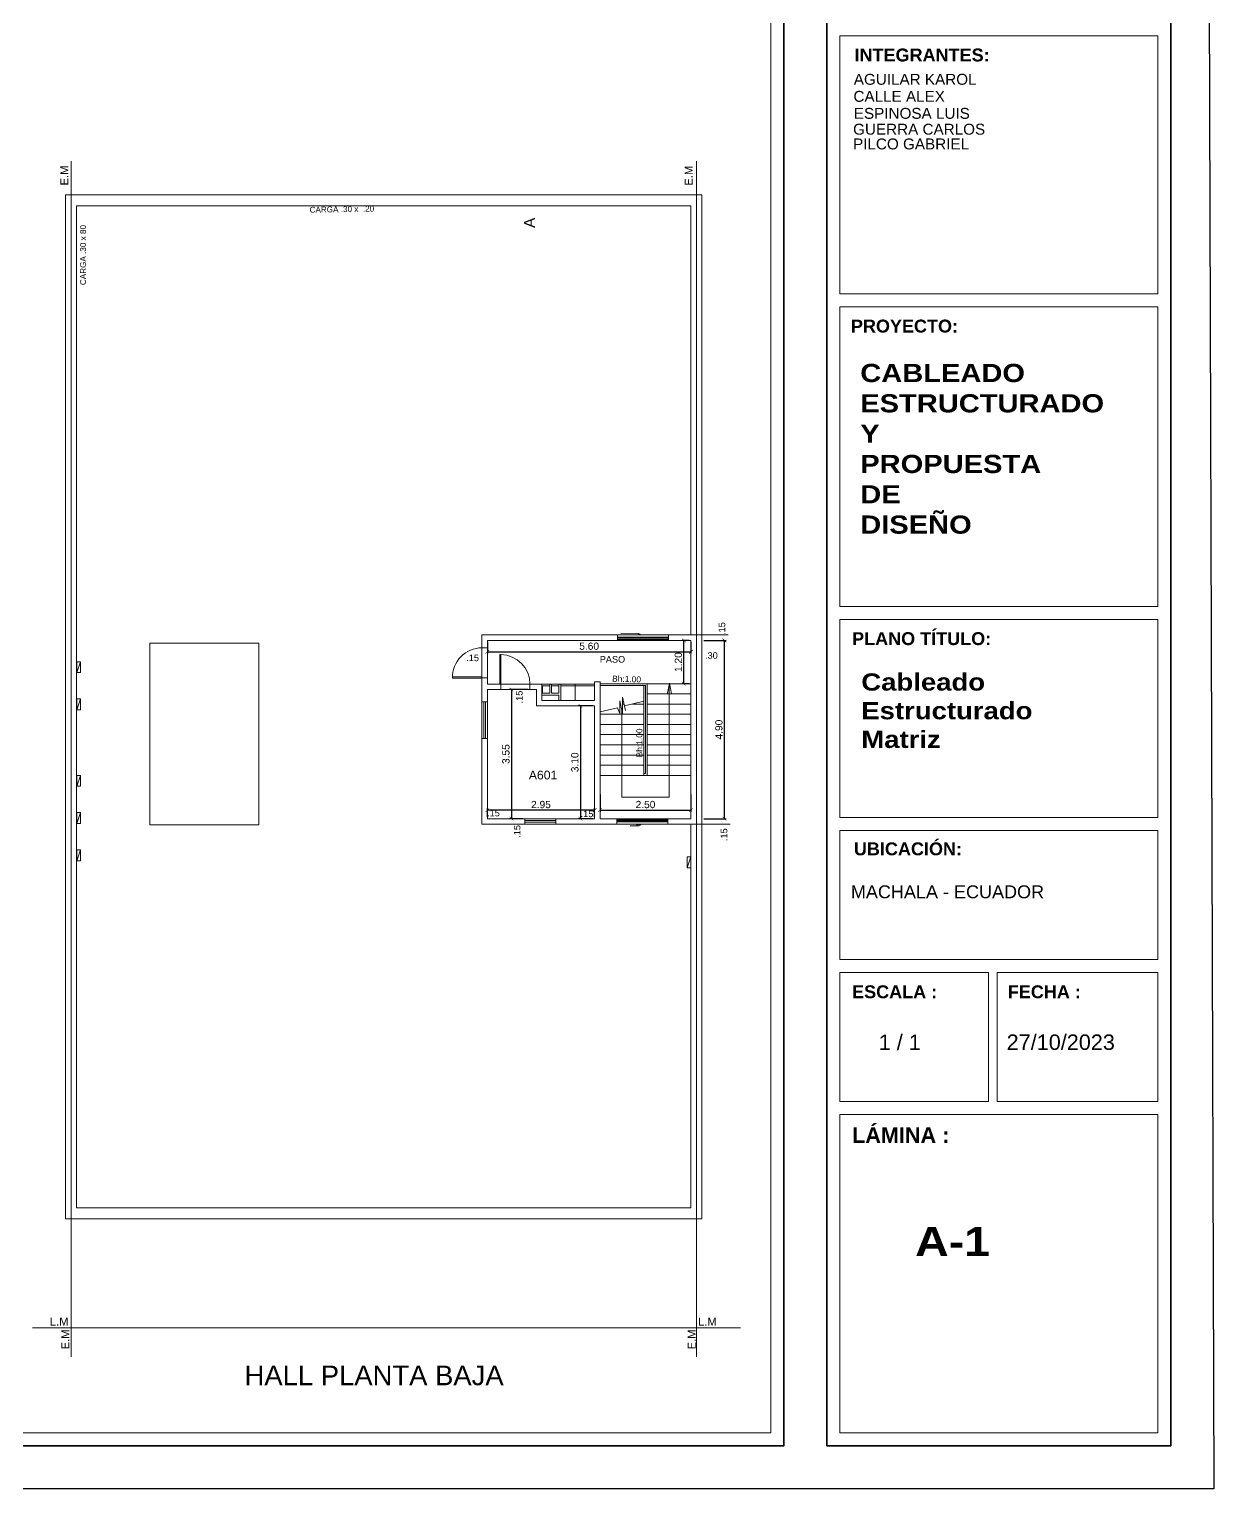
# Model space of a CAD drawing. Header units: millimetres. Extents: x 0 to 126, y 0 to 76.
# Drawn here: x 93.62 to 126.2, y 0 to 40.12 of the extents above; entities that cross this region are included whole.
import ezdxf
from ezdxf.enums import TextEntityAlignment as Align

# ---------------------------------------------------------------- set-up
doc = ezdxf.new("R2010")
doc.units = ezdxf.units.MM
for name, color, linetype, lineweight in [('1_MARCO', 7, 'Continuous', 35), ('1_ROTULO', 102, 'Continuous', 15), ('ARQUITECTÓNICO', 152, 'Continuous', 0)]:
    doc.layers.add(name, color=color, linetype=linetype, lineweight=lineweight)
for name, color, linetype in [('_AR_Membrete', 7, 'Continuous'), ('colum', 1, 'Continuous'), ('Texto membrete', 7, 'Continuous')]:
    doc.layers.add(name, color=color, linetype=linetype)
doc.styles.add('ar', font='arial.ttf')
doc.styles.add('PANROMAN', font='arial.ttf', dxfattribs={"height": 0.4})
doc.styles.get("Standard").update_dxf_attribs({"font": 'arial.ttf'})
doc.styles.add('SUBTITULOS', font='arialbd.ttf', dxfattribs={"height": 0.1})
doc.styles.add('TITULO', font='arial.ttf', dxfattribs={"height": 0.1})
doc.styles.add('TÍTULO NEGRITA', font='ariblk.ttf', dxfattribs={"height": 0.1})
doc.dimstyles.new('COTAS75', dxfattribs={"dimscale": 0, "dimtxt": 0.2, "dimasz": 0.1, "dimexe": 0.05, "dimexo": 0.05, "dimgap": 0.05, "dimtad": 1, "dimzin": 5, "dimdsep": 46, "dimtxsty": 'Standard', "dimblk1": 'ARCHTICK', "dimblk2": 'ARCHTICK', "dimsah": 1, "dimcen": 2.5, "dimclrd": 254, "dimclre": 1, "dimclrt": 256, "dimadec": 0, "dimazin": 0, "dimtfac": 1, "dimtix": 1, "dimtmove": 2, "dimatfit": 3, "dimldrblk": 'ARCHTICK', "dimfxl": 1, "dimtolj": 1, "dimtzin": 0, "dimarcsym": 0})

# ---------------------------------------------------------------- blocks, each defined once
blk = doc.blocks.new('_ArchTick')
at = {"layer": 'colum', "color": 0, "linetype": 'ByBlock', "const_width": 0.15}
blk.add_lwpolyline([(-0.5, -0.5), (0.5, 0.5)], dxfattribs=at)
blk = doc.blocks.new('*D54')
at = {"layer": 'ARQUITECTÓNICO', "color": 1, "lineweight": -2, "ltscale": 0.3, "transparency": 16777216}
for p, q in [((111.771, 23.321), (111.578, 23.321)), ((111.771, 22.131), (111.578, 22.131))]:
    blk.add_line(p, q, dxfattribs=at)
at = {"layer": 'ARQUITECTÓNICO', "color": 254, "lineweight": -2, "ltscale": 0.3, "transparency": 16777216}
blk.add_line((111.628, 22.131), (111.628, 23.321), dxfattribs=at)
at = {"layer": 'Defpoints', "color": 0, "ltscale": 0.3, "transparency": 16777216}
for p in [(111.628, 23.321), (111.821, 23.321), (111.821, 22.131)]:
    blk.add_point(p, dxfattribs=at)
at = {"layer": 'ARQUITECTÓNICO', "color": 254, "lineweight": -2, "ltscale": 0.3, "transparency": 16777216, "xscale": 0.1, "yscale": 0.1, "zscale": 0.1}
for p, rotation in [((111.628, 23.321), 90), ((111.628, 22.131), 270)]:
    blk.add_blockref('_ArchTick', p, dxfattribs=dict(at, rotation=rotation))
at = {"layer": 'ARQUITECTÓNICO', "ltscale": 0.3, "transparency": 16777216, "insert": (111.475, 22.726), "char_height": 0.2, "attachment_point": 5, "rotation": 90}
blk.add_mtext('\\A1;1.20', dxfattribs=at)
blk = doc.blocks.new('*D47')
at = {"layer": 'ARQUITECTÓNICO', "color": 1, "lineweight": -2, "ltscale": 0.3, "transparency": 16777216}
for p, q in [((109.321, 19.089), (109.321, 18.607)), ((111.821, 19.089), (111.821, 18.607))]:
    blk.add_line(p, q, dxfattribs=at)
at = {"layer": 'ARQUITECTÓNICO', "color": 254, "lineweight": -2, "ltscale": 0.3, "transparency": 16777216}
blk.add_line((109.321, 18.657), (111.821, 18.657), dxfattribs=at)
at = {"layer": 'Defpoints', "color": 0, "ltscale": 0.3, "transparency": 16777216}
for p in [(109.321, 19.139), (111.821, 19.139), (111.821, 18.657)]:
    blk.add_point(p, dxfattribs=at)
at = {"layer": 'ARQUITECTÓNICO', "color": 254, "lineweight": -2, "ltscale": 0.3, "transparency": 16777216, "xscale": 0.1, "yscale": 0.1, "zscale": 0.1, "rotation": 180}
blk.add_blockref('_ArchTick', (109.321, 18.657), dxfattribs=at)
at = {"layer": 'ARQUITECTÓNICO', "color": 254, "lineweight": -2, "ltscale": 0.3, "transparency": 16777216, "xscale": 0.1, "yscale": 0.1, "zscale": 0.1}
blk.add_blockref('_ArchTick', (111.821, 18.657), dxfattribs=at)
at = {"layer": 'ARQUITECTÓNICO', "ltscale": 0.3, "transparency": 16777216, "insert": (110.571, 18.809), "char_height": 0.2, "attachment_point": 5}
blk.add_mtext('\\A1;2.50', dxfattribs=at)
blk = doc.blocks.new('*D55')
at = {"layer": 'ARQUITECTÓNICO', "color": 1, "lineweight": -2, "ltscale": 0.3, "transparency": 16777216}
for p, q in [((106.221, 18.471), (106.221, 18.707)), ((109.171, 18.471), (109.171, 18.707))]:
    blk.add_line(p, q, dxfattribs=at)
at = {"layer": 'ARQUITECTÓNICO', "color": 254, "lineweight": -2, "ltscale": 0.3, "transparency": 16777216}
blk.add_line((109.171, 18.657), (106.221, 18.657), dxfattribs=at)
at = {"layer": 'Defpoints', "color": 0, "ltscale": 0.3, "transparency": 16777216}
for p in [(106.221, 18.657), (106.221, 18.421), (109.171, 18.421)]:
    blk.add_point(p, dxfattribs=at)
at = {"layer": 'ARQUITECTÓNICO', "color": 254, "lineweight": -2, "ltscale": 0.3, "transparency": 16777216, "xscale": 0.1, "yscale": 0.1, "zscale": 0.1, "rotation": 180}
blk.add_blockref('_ArchTick', (106.221, 18.657), dxfattribs=at)
at = {"layer": 'ARQUITECTÓNICO', "color": 254, "lineweight": -2, "ltscale": 0.3, "transparency": 16777216, "xscale": 0.1, "yscale": 0.1, "zscale": 0.1}
blk.add_blockref('_ArchTick', (109.171, 18.657), dxfattribs=at)
at = {"layer": 'ARQUITECTÓNICO', "ltscale": 0.3, "transparency": 16777216, "insert": (107.696, 18.809), "char_height": 0.2, "attachment_point": 5}
blk.add_mtext('\\A1;2.95', dxfattribs=at)
blk = doc.blocks.new('*D74')
at = {"layer": 'ARQUITECTÓNICO', "color": 1, "lineweight": -2, "transparency": 16777216}
for p, q in [((106.221, 23.271), (106.221, 22.96)), ((111.821, 23.271), (111.821, 22.96))]:
    blk.add_line(p, q, dxfattribs=at)
at = {"layer": 'ARQUITECTÓNICO', "color": 254, "lineweight": -2, "transparency": 16777216}
blk.add_line((106.221, 23.01), (111.821, 23.01), dxfattribs=at)
at = {"layer": 'Defpoints', "color": 0, "transparency": 16777216}
for p in [(106.221, 23.321), (111.821, 23.321), (111.821, 23.01)]:
    blk.add_point(p, dxfattribs=at)
at = {"layer": 'ARQUITECTÓNICO', "color": 254, "lineweight": -2, "transparency": 16777216, "xscale": 0.1, "yscale": 0.1, "zscale": 0.1, "rotation": 180}
blk.add_blockref('_ArchTick', (106.221, 23.01), dxfattribs=at)
at = {"layer": 'ARQUITECTÓNICO', "color": 254, "lineweight": -2, "transparency": 16777216, "xscale": 0.1, "yscale": 0.1, "zscale": 0.1}
blk.add_blockref('_ArchTick', (111.821, 23.01), dxfattribs=at)
at = {"layer": 'ARQUITECTÓNICO', "transparency": 16777216, "insert": (109.021, 23.162), "char_height": 0.2, "attachment_point": 5}
blk.add_mtext('\\A1;5.60', dxfattribs=at)
blk = doc.blocks.new('*D75')
at = {"layer": 'ARQUITECTÓNICO', "color": 1, "lineweight": -2, "transparency": 16777216}
for p, q in [((107.344, 21.971), (106.835, 21.971)), ((107.201, 18.421), (106.835, 18.421))]:
    blk.add_line(p, q, dxfattribs=at)
at = {"layer": 'ARQUITECTÓNICO', "color": 254, "lineweight": -2, "transparency": 16777216}
blk.add_line((106.885, 21.971), (106.885, 18.421), dxfattribs=at)
at = {"layer": 'Defpoints', "color": 0, "transparency": 16777216}
for p in [(107.394, 21.971), (106.885, 18.421), (107.251, 18.421)]:
    blk.add_point(p, dxfattribs=at)
at = {"layer": 'ARQUITECTÓNICO', "color": 254, "lineweight": -2, "transparency": 16777216, "xscale": 0.1, "yscale": 0.1, "zscale": 0.1}
for p, rotation in [((106.885, 21.971), 90), ((106.885, 18.421), 270)]:
    blk.add_blockref('_ArchTick', p, dxfattribs=dict(at, rotation=rotation))
at = {"layer": 'ARQUITECTÓNICO', "transparency": 16777216, "insert": (106.732, 20.196), "char_height": 0.2, "attachment_point": 5, "rotation": 90}
blk.add_mtext('\\A1;3.55', dxfattribs=at)
blk = doc.blocks.new('*D76')
at = {"layer": 'ARQUITECTÓNICO', "color": 1, "lineweight": -2, "transparency": 16777216}
for p, q in [((109.121, 21.521), (108.731, 21.521)), ((109.121, 18.421), (108.731, 18.421))]:
    blk.add_line(p, q, dxfattribs=at)
at = {"layer": 'ARQUITECTÓNICO', "color": 254, "lineweight": -2, "transparency": 16777216}
blk.add_line((108.781, 21.521), (108.781, 18.421), dxfattribs=at)
at = {"layer": 'Defpoints', "color": 0, "transparency": 16777216}
for p in [(109.171, 21.521), (108.781, 18.421), (109.171, 18.421)]:
    blk.add_point(p, dxfattribs=at)
at = {"layer": 'ARQUITECTÓNICO', "color": 254, "lineweight": -2, "transparency": 16777216, "xscale": 0.1, "yscale": 0.1, "zscale": 0.1}
for p, rotation in [((108.781, 21.521), 90), ((108.781, 18.421), 270)]:
    blk.add_blockref('_ArchTick', p, dxfattribs=dict(at, rotation=rotation))
at = {"layer": 'ARQUITECTÓNICO', "transparency": 16777216, "insert": (108.629, 19.971), "char_height": 0.2, "attachment_point": 5, "rotation": 90}
blk.add_mtext('\\A1;3.10', dxfattribs=at)
blk = doc.blocks.new('*D53')
at = {"layer": 'ARQUITECTÓNICO', "color": 1, "lineweight": -2, "transparency": 16777216}
for p, q in [((112.171, 23.321), (112.792, 23.321)), ((112.171, 18.421), (112.792, 18.421))]:
    blk.add_line(p, q, dxfattribs=at)
at = {"layer": 'ARQUITECTÓNICO', "color": 254, "lineweight": -2, "transparency": 16777216}
blk.add_line((112.742, 18.421), (112.742, 23.321), dxfattribs=at)
at = {"layer": 'Defpoints', "color": 0, "transparency": 16777216}
for p in [(112.121, 23.321), (112.742, 23.321), (112.121, 18.421)]:
    blk.add_point(p, dxfattribs=at)
at = {"layer": 'ARQUITECTÓNICO', "color": 254, "lineweight": -2, "transparency": 16777216, "xscale": 0.1, "yscale": 0.1, "zscale": 0.1}
for p, rotation in [((112.742, 23.321), 90), ((112.742, 18.421), 270)]:
    blk.add_blockref('_ArchTick', p, dxfattribs=dict(at, rotation=rotation))
at = {"layer": 'ARQUITECTÓNICO', "transparency": 16777216, "insert": (112.59, 20.871), "char_height": 0.2, "attachment_point": 5, "rotation": 90}
blk.add_mtext('\\A1;4.90', dxfattribs=at)

msp = doc.modelspace()

# ---------------------------------------------------------------- linework, layer by layer
at = {"layer": '1_MARCO', "color": 7}
for points in [[(1.17, 1.182), (114.376, 1.182), (114.376, 74.702), (1.17, 74.702)], [(115.558, 69.057), (115.558, 1.182), (125.018, 1.182), (125.018, 69.057)]]:
    msp.add_lwpolyline(points, close=True, dxfattribs=at)
at = {"layer": '1_ROTULO', "color": 7}
for points in [[(1.696, 1.539), (114.019, 1.539), (114.019, 74.015), (1.696, 74.015)], [(115.915, 39.945), (115.915, 32.85), (124.662, 32.85), (124.662, 39.945)], [(115.915, 32.494), (115.915, 24.258), (124.662, 24.258), (124.662, 32.494)], [(115.915, 23.901), (115.915, 18.454), (124.662, 18.454), (124.662, 23.901)], [(124.662, 18.098), (124.662, 14.55), (115.915, 14.55), (115.915, 18.098)], [(115.915, 10.646), (115.915, 14.194), (120.002, 14.194), (120.002, 10.646)], [(124.662, 14.194), (120.238, 14.194), (120.238, 10.646), (124.662, 10.646)], [(115.915, 10.289), (115.915, 1.539), (124.662, 1.539), (124.662, 10.289)]]:
    msp.add_lwpolyline(points, close=True, dxfattribs=at)
at = {"layer": '_AR_Membrete'}
msp.add_lwpolyline([(0, 75.972), (125.965, 75.972), (126.201, 0), (0.235, 0)], close=True, dxfattribs=at)
at = {"layer": 'ARQUITECTÓNICO', "color": 4, "ltscale": 10}
for p, q in [((94.771, 36.496), (94.771, 3.625)), ((111.971, 36.496), (111.971, 3.625)), ((113.186, 4.421), (93.713, 4.421))]:
    msp.add_line(p, q, dxfattribs=at)
at = {"layer": 'ARQUITECTÓNICO', "ltscale": 0.3}
for p, q in [((94.621, 35.571), (94.621, 7.421)), ((94.621, 35.571), (112.121, 35.571)), ((94.621, 35.571), (112.121, 35.571)), ((112.121, 35.571), (112.121, 23.471)), ((94.921, 35.271), (94.921, 17.731)), ((94.921, 35.271), (111.821, 35.271)), ((111.821, 35.271), (111.821, 23.471)), ((106.071, 23.119), (106.071, 23.471)), ((106.221, 23.119), (106.221, 23.321)), ((112.121, 23.471), (112.121, 18.271)), ((96.941, 23.248), (96.941, 18.248)), ((99.941, 23.248), (96.941, 23.248)), ((99.941, 23.248), (99.941, 18.248)), ((106.221, 23.119), (106.071, 23.119)), ((94.93, 22.737), (95.03, 22.737)), ((94.93, 22.437), (94.93, 22.737)), ((95.03, 22.737), (94.93, 22.437)), ((95.03, 22.737), (95.03, 22.437)), ((95.03, 22.437), (94.93, 22.437)), ((106.071, 21.629), (106.071, 22.296)), ((106.221, 22.296), (106.071, 22.296)), ((106.221, 22.121), (106.221, 22.296)), ((106.594, 22.121), (106.594, 21.971)), ((107.394, 22.121), (107.394, 21.971)), ((107.721, 22.121), (107.721, 21.671)), ((111.228, 22.142), (111.173, 21.874)), ((111.228, 22.142), (111.283, 21.856)), ((94.93, 21.712), (95.03, 21.712)), ((94.93, 21.412), (94.93, 21.712)), ((95.03, 21.712), (94.93, 21.412)), ((95.03, 21.712), (95.03, 21.412)), ((106.221, 21.629), (106.221, 21.971)), ((107.571, 21.971), (107.571, 21.521)), ((109.942, 21.317), (109.942, 21.761)), ((109.942, 21.761), (110.02, 21.396)), ((95.03, 21.412), (94.93, 21.412)), ((106.221, 21.629), (106.071, 21.629)), ((109.321, 21.356), (109.802, 21.465)), ((109.802, 21.465), (109.863, 21.317)), ((109.863, 21.317), (109.863, 21.657)), ((109.863, 21.657), (109.942, 21.317)), ((109.994, 21.519), (110.521, 21.648)), ((106.071, 19.921), (106.071, 20.629)), ((106.221, 20.629), (106.071, 20.629)), ((106.221, 19.921), (106.221, 20.629)), ((94.93, 19.612), (95.03, 19.612)), ((94.93, 19.312), (94.93, 19.612)), ((95.03, 19.612), (94.93, 19.312)), ((95.03, 19.312), (94.93, 19.312)), ((95.03, 19.612), (95.03, 19.312)), ((94.93, 18.587), (95.03, 18.587)), ((94.93, 18.287), (94.93, 18.587)), ((95.03, 18.587), (94.93, 18.287)), ((95.03, 18.587), (95.03, 18.287)), ((95.03, 18.287), (94.93, 18.287)), ((99.941, 18.248), (96.941, 18.248)), ((107.251, 18.271), (107.251, 18.421)), ((107.251, 18.421), (108.104, 18.421)), ((107.251, 18.371), (108.104, 18.371)), ((107.251, 18.321), (108.104, 18.321)), ((108.104, 18.271), (107.251, 18.271)), ((108.104, 18.271), (108.104, 18.421)), ((111.821, 18.271), (111.821, 7.721)), ((112.121, 18.271), (112.121, 7.421)), ((94.921, 17.731), (94.921, 7.721)), ((94.93, 17.562), (95.03, 17.562)), ((94.93, 17.262), (94.93, 17.562)), ((95.03, 17.562), (94.93, 17.262)), ((95.03, 17.262), (94.93, 17.262)), ((95.03, 17.562), (95.03, 17.262)), ((111.719, 17.374), (111.819, 17.374)), ((111.719, 17.074), (111.719, 17.374)), ((111.819, 17.374), (111.719, 17.074)), ((111.819, 17.374), (111.819, 17.074)), ((111.819, 17.074), (111.719, 17.074)), ((94.921, 7.721), (111.821, 7.721)), ((94.621, 7.421), (112.121, 7.421))]:
    msp.add_line(p, q, dxfattribs=at)
at = {"layer": 'ARQUITECTÓNICO', "linetype": 'Continuous', "ltscale": 0.03}
for p, q in [((109.8, 23.471), (106.071, 23.471)), ((109.321, 23.321), (106.221, 23.321)), ((109.8, 23.321), (109.321, 23.321)), ((112.121, 23.471), (111.207, 23.471)), ((111.821, 23.321), (111.207, 23.321)), ((111.821, 23.321), (111.821, 18.421)), ((106.594, 22.121), (106.221, 22.121)), ((107.721, 22.121), (107.394, 22.121)), ((109.171, 22.184), (109.171, 21.671)), ((109.321, 22.184), (109.171, 22.184)), ((109.321, 22.184), (109.321, 18.421)), ((106.594, 21.971), (106.221, 21.971)), ((107.571, 21.971), (107.394, 21.971)), ((109.171, 21.671), (107.721, 21.671)), ((109.171, 21.521), (107.571, 21.521)), ((109.171, 21.521), (109.171, 19.921)), ((106.071, 19.921), (106.071, 18.271)), ((106.221, 19.921), (106.221, 18.421)), ((109.171, 19.921), (109.171, 18.421)), ((107.251, 18.271), (106.071, 18.271)), ((107.251, 18.421), (106.221, 18.421)), ((109.171, 18.421), (108.104, 18.421)), ((109.781, 18.271), (108.104, 18.271)), ((109.781, 18.421), (109.321, 18.421)), ((111.821, 18.421), (111.188, 18.421)), ((112.121, 18.271), (111.188, 18.271))]:
    msp.add_line(p, q, dxfattribs=at)
at = {"layer": 'ARQUITECTÓNICO'}
for p, q in [((109.8, 23.321), (109.8, 23.471)), ((111.207, 23.471), (109.8, 23.471)), ((109.8, 23.411), (111.207, 23.411)), ((109.8, 23.381), (111.207, 23.381)), ((109.8, 23.351), (111.207, 23.351)), ((109.8, 23.321), (111.207, 23.321)), ((109.893, 23.518), (110.381, 23.513)), ((110.381, 23.471), (110.343, 23.487)), ((110.381, 23.513), (110.381, 23.471)), ((110.381, 23.471), (110.422, 23.502)), ((111.207, 23.321), (111.207, 23.471)), ((112.121, 23.471), (112.844, 23.471)), ((106.071, 23.119), (106.071, 22.296)), ((106.221, 23.119), (106.221, 22.296)), ((106.594, 22.93), (106.562, 22.93)), ((106.562, 22.93), (106.562, 22.121)), ((106.594, 22.121), (106.594, 22.93)), ((106.071, 22.319), (105.263, 22.319)), ((105.263, 22.286), (106.071, 22.286)), ((107.394, 22.121), (106.594, 22.121)), ((106.594, 21.971), (107.394, 21.971)), ((106.071, 21.629), (106.071, 20.629)), ((106.121, 21.629), (106.121, 20.629)), ((106.171, 21.629), (106.171, 20.629)), ((106.221, 21.629), (106.221, 20.629)), ((109.781, 18.271), (109.781, 18.421)), ((109.781, 18.421), (111.188, 18.421)), ((109.781, 18.391), (111.188, 18.391)), ((109.781, 18.361), (111.188, 18.361)), ((109.781, 18.331), (111.188, 18.331)), ((109.781, 18.271), (111.188, 18.271)), ((110.15, 18.226), (110.393, 18.228)), ((110.393, 18.271), (110.321, 18.247)), ((110.393, 18.228), (110.393, 18.271)), ((110.393, 18.271), (110.442, 18.247)), ((111.188, 18.271), (111.188, 18.421)), ((112.121, 18.271), (112.895, 18.271))]:
    msp.add_line(p, q, dxfattribs=at)
at = {"layer": 'ARQUITECTÓNICO', "ltscale": 0.03}
for p, q in [((107.721, 22.121), (107.721, 21.871)), ((107.721, 22.121), (107.721, 21.821)), ((109.171, 22.121), (107.721, 22.121)), ((107.94, 22.071), (107.721, 22.071)), ((107.74, 21.871), (107.74, 22.071)), ((107.94, 22.121), (107.94, 21.871)), ((107.99, 22.121), (107.99, 21.871)), ((108.19, 22.071), (107.99, 22.071)), ((108.19, 22.121), (108.19, 21.871)), ((108.24, 22.121), (108.24, 21.671)), ((109.171, 22.071), (108.24, 22.071)), ((108.64, 22.121), (108.64, 21.671)), ((111.821, 22.131), (109.321, 22.131)), ((110.571, 22.081), (109.321, 22.081)), ((110.521, 22.081), (110.521, 19.611)), ((110.571, 22.081), (110.571, 19.661)), ((110.621, 22.131), (110.621, 19.611)), ((111.221, 22.131), (111.221, 19.011)), ((108.19, 21.821), (107.721, 21.821)), ((107.94, 21.871), (107.74, 21.871)), ((108.19, 21.871), (107.99, 21.871)), ((108.19, 21.821), (108.19, 21.671)), ((111.821, 21.851), (110.621, 21.851)), ((110.521, 21.291), (109.321, 21.291)), ((109.883, 21.571), (109.863, 21.571)), ((109.921, 21.406), (109.921, 19.011)), ((109.983, 21.571), (109.942, 21.571)), ((110.521, 21.571), (110.209, 21.571)), ((111.821, 21.571), (110.621, 21.571)), ((111.821, 21.291), (110.621, 21.291)), ((110.521, 21.011), (109.321, 21.011)), ((111.821, 21.011), (110.621, 21.011)), ((110.521, 20.731), (109.321, 20.731)), ((111.821, 20.731), (110.621, 20.731)), ((110.521, 20.451), (109.321, 20.451)), ((110.521, 20.171), (109.321, 20.171)), ((111.821, 20.451), (110.621, 20.451)), ((111.821, 20.171), (110.621, 20.171)), ((110.521, 19.891), (109.321, 19.891)), ((110.571, 19.661), (110.521, 19.661)), ((111.821, 19.891), (110.621, 19.891)), ((111.821, 19.611), (109.321, 19.611)), ((111.221, 19.011), (109.921, 19.011))]:
    msp.add_line(p, q, dxfattribs=at)
at = {"layer": 'ARQUITECTÓNICO'}
for centre, start, end in [((106.072, 22.309), 90.0139, 181.6374), ((106.585, 22.121), 0, 89.3702)]:
    msp.add_arc(centre, 0.809, start, end, dxfattribs=at)

# ---------------------------------------------------------------- texts
at = {"layer": 'ARQUITECTÓNICO', "style": 'PANROMAN'}
for s, height, rotation, p in [('E.M', 0.22, 90, (94.588, 36.102)), ('E.M', 0.22, 90, (111.758, 36.096)), ('.15', 0.18, 90, (112.674, 23.647)), ('Bh:1.00', 0.165, 358.1992, (110.051, 22.263)), ('.15', 0.18, 90, (107.101, 21.765)), ('Bh:1.00', 0.165, 90, (110.399, 20.504)), ('.15', 0.18, 90, (107.041, 18.071)), ('.15', 0.18, 90, (112.731, 17.981)), ('E.M', 0.22, 90, (94.616, 4.107)), ('E.M', 0.22, 90, (111.844, 4.107))]:
    msp.add_text(s, height=height, rotation=rotation, dxfattribs=at).set_placement(p, align=Align.MIDDLE)
for s, height, rotation, p in [('CARGA .30 x  .20', 0.16, 1.0168, (101.334, 35.079)), ('A', 0.3, 90, (107.529, 34.661)), ('CARGA .30 x 80', 0.16, 90, (95.182, 33.089))]:
    msp.add_text(s, height=height, rotation=rotation, dxfattribs=at).set_placement(p)
at = {"layer": 'ARQUITECTÓNICO'}
for s, height, style, p in [('.15', 0.18, 'PANROMAN', (105.815, 22.84)), ('PASO', 0.18, 'ar', (109.662, 22.802)), ('.30', 0.18, 'PANROMAN', (112.383, 22.908)), ('.15', 0.18, 'PANROMAN', (106.39, 18.573)), ('.15', 0.18, 'PANROMAN', (108.962, 18.552)), ('L.M', 0.22, 'PANROMAN', (94.446, 4.598)), ('L.M', 0.22, 'PANROMAN', (112.272, 4.598))]:
    msp.add_text(s, height=height, dxfattribs=dict(at, style=style)).set_placement(p, align=Align.MIDDLE)
for s, height, style, p in [('A601', 0.24, 'ar', (107.362, 19.501)), ('HALL PLANTA BAJA', 0.54, 'PANROMAN', (99.543, 2.847))]:
    msp.add_text(s, height=height, dxfattribs=dict(at, style=style)).set_placement(p)
at = {"layer": 'ARQUITECTÓNICO', "color": 0, "char_height": 0.3, "attachment_point": 1}
for s, insert in [('AGUILAR KAROL ', (116.299, 38.896)), ('CALLE ALEX', (116.29, 38.427)), ('ESPINOSA LUIS', (116.3, 37.96)), ('GUERRA CARLOS', (116.28, 37.524)), ('PILCO GABRIEL', (116.279, 37.119))]:
    msp.add_mtext_dynamic_manual_height_columns(s, width=8.09164, gutter_width=12.5, heights=[0], dxfattribs=dict(at, insert=insert))
at = {"layer": 'Texto membrete', "attachment_point": 1}
for s, width, heights, insert, char_height, style in [('\\pxql;INTEGRANTES:', 44.98407, [0], (116.319, 39.592), 0.35474, 'SUBTITULOS'), ('\\pxql;PROYECTO:', 44.98407, [0], (116.22, 32.14), 0.35474, 'SUBTITULOS'), ('CABLEADO ESTRUCTURADO Y PROPUESTA DE DISEÑO', 3.75649, [20.461], (116.477, 30.923), 0.5, 'TÍTULO NEGRITA'), ('\\pxql;PLANO TÍTULO:', 44.98407, [0], (116.252, 23.548), 0.35474, 'SUBTITULOS'), ('Cableado Estructurado Matriz', 3.70742, [0], (116.506, 22.415), 0.47299, 'TÍTULO NEGRITA'), ('\\pxql;UBICACIÓN:', 44.98407, [0], (116.302, 17.769), 0.35474, 'SUBTITULOS'), ('MACHALA - ECUADOR', 36.98407, [0], (116.219, 16.588), 0.35474, 'TITULO'), ('\\pxql;ESCALA :', 20.99203, [0], (116.252, 13.84), 0.35474, 'SUBTITULOS'), ('\\pxql;FECHA :', 17.44678, [0], (120.535, 13.84), 0.35474, 'SUBTITULOS'), ('\\pxqc;1 / 1', 3.29728, [0], (115.915, 12.488), 0.42569, 'TITULO'), ('\\pxqc;27/10/2023', 3.50726, [0], (120.238, 12.49), 0.42569, 'TITULO'), ('\\pxql;LÁMINA :', 44.98407, [0], (116.252, 9.936), 0.42569, 'SUBTITULOS'), ('\\pxqc;A-1', 3.70742, [0], (117.162, 7.2), 0.8, 'TÍTULO NEGRITA')]:
    msp.add_mtext_dynamic_manual_height_columns(s, width=width, gutter_width=0.5, heights=heights, dxfattribs=dict(at, insert=insert, char_height=char_height, style=style))

# ---------------------------------------------------------------- dimensions: what is measured, and where the dimension line sits
at = {"layer": 'ARQUITECTÓNICO'}
dim = msp.add_linear_dim(base=(111.821, 23.01), p1=(106.221, 23.321), p2=(111.821, 23.321), dimstyle='COTAS75', override={"dimscale": 1}, dxfattribs=at)
dim.commit()
dim.dimension.update_dxf_attribs({"geometry": '*D74', "text_midpoint": (109.021, 23.162)})
at = {"layer": 'ARQUITECTÓNICO', "ltscale": 0.3}
dim = msp.add_linear_dim(base=(111.628, 23.321), p1=(111.821, 22.131), p2=(111.821, 23.321), angle=90, text='1.20', dimstyle='COTAS75', override={"dimscale": 1}, dxfattribs=at)
dim.commit()
dim.dimension.update_dxf_attribs({"geometry": '*D54', "text_midpoint": (111.475, 22.726)})
at = {"layer": 'ARQUITECTÓNICO'}
for base, p1, p2, picture, middle in [((112.742, 23.321), (112.121, 18.421), (112.121, 23.321), '*D53', (112.59, 20.871)), ((106.885, 18.421), (107.394, 21.971), (107.251, 18.421), '*D75', (106.732, 20.196)), ((108.781, 18.421), (109.171, 21.521), (109.171, 18.421), '*D76', (108.629, 19.971))]:
    dim = msp.add_linear_dim(base=base, p1=p1, p2=p2, angle=90, dimstyle='COTAS75', override={"dimscale": 1}, dxfattribs=at)
    dim.commit()
    dim.dimension.update_dxf_attribs({"geometry": picture, "text_midpoint": middle})
at = {"layer": 'ARQUITECTÓNICO', "ltscale": 0.3}
for base, p1, p2, picture, middle in [((106.221, 18.657), (109.171, 18.421), (106.221, 18.421), '*D55', (107.696, 18.809)), ((111.821, 18.657), (109.321, 19.139), (111.821, 19.139), '*D47', (110.571, 18.809))]:
    dim = msp.add_linear_dim(base=base, p1=p1, p2=p2, dimstyle='COTAS75', override={"dimscale": 1}, dxfattribs=at)
    dim.commit()
    dim.dimension.update_dxf_attribs({"geometry": picture, "text_midpoint": middle})

doc.saveas('drawing.dxf')
